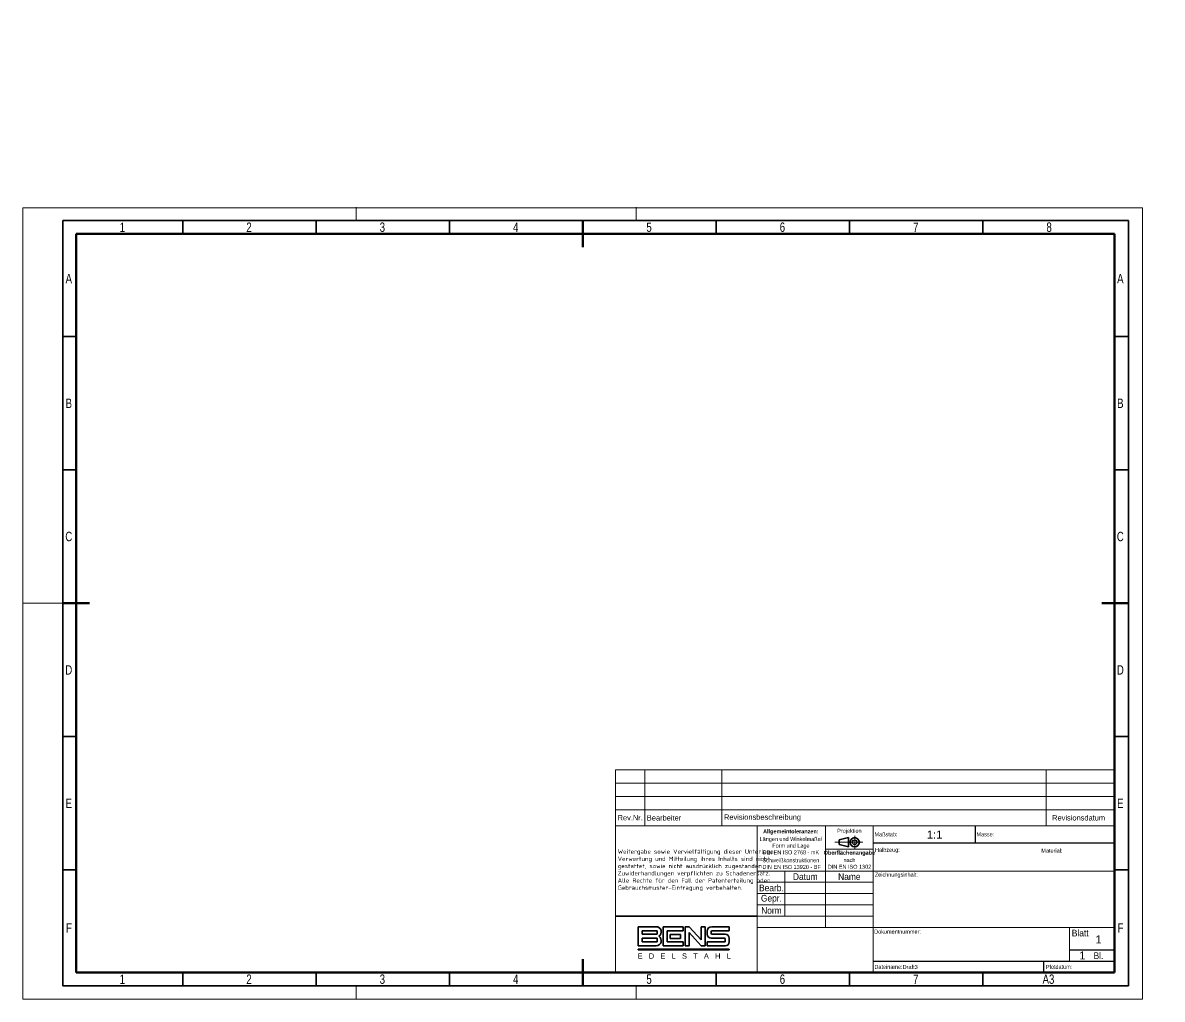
# Model space of a CAD drawing. Header units: millimetres. Extents: x 0 to 1085, y -338 to 366.
# Drawn here: x 0 to 427.2, y 0 to 366.2 of the extents above; entities that cross this region are included whole.
import ezdxf
from ezdxf import colors
from ezdxf.entities.mleader import LeaderData, LeaderLine
from ezdxf.enums import TextEntityAlignment as Align
from ezdxf.lldxf.tags import DXFTag
from ezdxf.math import Vec2, Vec3

# ---------------------------------------------------------------- set-up
doc = ezdxf.new("R2010")
doc.units = ezdxf.units.MM
for name, color, linetype in [('AM_5', 7, 'Continuous'), ('Default', 7, 'Continuous'), ('DIN-Vorlage', 1, 'Continuous'), ('Text_0_25', 7, 'Continuous')]:
    doc.layers.add(name, color=color, linetype=linetype)
doc.styles.add('SEACAD_Arial', font='arial.ttf')
doc.styles.add('SEACAD_Arial_Narrow', font='ARIALN.TTF', dxfattribs={"width": 0.9})
doc.styles.add('SEACAD_ArialB', font='arialbd.ttf', dxfattribs={"width": 0.9})
tags = doc.linetypes.add('CENTER2', pattern=[28.575, 19.05, -3.175, 3.175, -3.175]).pattern_tags.tags
tags[10:11] = [DXFTag(74, 4), DXFTag(75, 0), DXFTag(340, '0'), DXFTag(46, 0.0), DXFTag(50, 0.0), DXFTag(44, 0.0), DXFTag(45, 0.0)]
tags[8:9] = [DXFTag(74, 4), DXFTag(75, 0), DXFTag(340, '0'), DXFTag(46, 0.0), DXFTag(50, 0.0), DXFTag(44, 0.0), DXFTag(45, 0.0)]
tags[6:7] = [DXFTag(74, 4), DXFTag(75, 0), DXFTag(340, '0'), DXFTag(46, 0.0), DXFTag(50, 0.0), DXFTag(44, 0.0), DXFTag(45, 0.0)]
tags[4:5] = [DXFTag(74, 4), DXFTag(75, 0), DXFTag(340, '0'), DXFTag(46, 0.0), DXFTag(50, 0.0), DXFTag(44, 0.0), DXFTag(45, 0.0)]

# ---------------------------------------------------------------- blocks, each defined once
blk = doc.blocks.new('_INTEGRAL')
at = {"color": 0}
for p, q in [((0, 0), (-1, 0)), ((-0.5, -0.5), (0.5, 0.5))]:
    blk.add_line(p, q, dxfattribs=at)
blk = doc.blocks.new('_DOT')
at = {"color": 0}
blk.add_line((0, 0), (-1, 0), dxfattribs=at)
at = {"color": 0, "const_width": 0.333}
blk.add_lwpolyline([(-0.1665, 0, 1), (0.1665, 0, 1)], format="xyb", close=True, dxfattribs=at)
blk = doc.blocks.new('A3_quer')
at = {"layer": 'DIN-Vorlage', "linetype": 'Continuous', "lineweight": 18}
for p, q in [((0, 0), (0, 296.82)), ((0, 296.82), (419.82, 296.82)), ((125, 297), (125, 292)), ((230, 297), (230, 292)), ((419.82, 296.82), (419.82, 0)), ((0, 148.5), (15, 148.5)), ((420, 148.5), (419.82, 148.5)), ((125, 0), (125, 5)), ((230, 0), (230, 5)), ((419.82, 0), (0, 0))]:
    blk.add_line(p, q, dxfattribs=at)
at = {"layer": 'DIN-Vorlage', "linetype": 'Continuous', "lineweight": 35}
for p, q in [((15, 5), (15, 292)), ((15, 292), (414.64, 292)), ((60, 292), (60, 287)), ((110, 292), (110, 287)), ((160, 292), (160, 287)), ((210, 292), (210, 287)), ((260, 292), (260, 287)), ((310, 292), (310, 287)), ((360, 292), (360, 287)), ((414.64, 292), (414.64, 5)), ((15, 248.5), (20, 248.5)), ((414.64, 248.5), (409.28, 248.5)), ((15, 198.5), (20, 198.5)), ((414.64, 198.5), (409.28, 198.5)), ((15, 148.5), (20, 148.5)), ((414.64, 148.5), (409.28, 148.5)), ((15, 98.5), (20, 98.5)), ((414.64, 98.5), (409.28, 98.5)), ((15, 48.5), (20, 48.5)), ((414.64, 48.5), (409.28, 48.5)), ((60, 5), (60, 10)), ((110, 5), (110, 10)), ((160, 5), (160, 10)), ((210, 5), (210, 10)), ((260, 5), (260, 10)), ((310, 5), (310, 10)), ((360, 5), (360, 10)), ((414.64, 5), (15, 5))]:
    blk.add_line(p, q, dxfattribs=at)
at = {"layer": 'DIN-Vorlage', "linetype": 'Continuous', "lineweight": 70}
for p, q in [((210, 292), (210, 282)), ((20, 10), (20, 287)), ((20, 287), (409.28, 287)), ((409.28, 287), (409.28, 10)), ((15, 148.5), (25, 148.5)), ((414.64, 148.5), (404.64, 148.5)), ((210, 5), (210, 15)), ((409.28, 10), (20, 10))]:
    blk.add_line(p, q, dxfattribs=at)
at = {"layer": 'DIN-Vorlage', "char_height": 3.5, "attachment_point": 4, "style": 'SEACAD_Arial_Narrow'}
for s, insert, width in [('{\\fArial Narrow|b0||i0||c0|p34;\\C0;\\H3.5;\\W0.9;1}', (36.32, 289.5), 1.4326), ('{\\fArial Narrow|b0||i0||c0|p34;\\C0;\\H3.5;\\W0.9;2}', (83.82, 289.5), 2.1488), ('{\\fArial Narrow|b0||i0||c0|p34;\\C0;\\H3.5;\\W0.9;3}', (133.82, 289.5), 1.7907), ('{\\fArial Narrow|b0||i0||c0|p34;\\C0;\\H3.5;\\W0.9;4}', (183.82, 289.5), 2.0593), ('{\\fArial Narrow|b0||i0||c0|p34;\\C0;\\H3.5;\\W0.9;5}', (233.82, 289.5), 1.9698), ('{\\fArial Narrow|b0||i0||c0|p34;\\C0;\\H3.5;\\W0.9;6}', (283.82, 289.5), 2.0593), ('{\\fArial Narrow|b0||i0||c0|p34;\\C0;\\H3.5;\\W0.9;7}', (333.82, 289.5), 2.2384), ('{\\fArial Narrow|b0||i0||c0|p34;\\C0;\\H3.5;\\W0.9;8}', (383.82, 289.5), 2.2384), ('{\\fArial Narrow|b0||i0||c0|p34;\\C0;\\H3.5;\\W0.9;A}', (16.05, 270.25), 1.9698), ('{\\fArial Narrow|b0||i0||c0|p34;\\C0;\\H3.5;\\W0.9;A}', (410.33, 270.25), 1.9698), ('{\\fArial Narrow|b0||i0||c0|p34;\\C0;\\H3.5;\\W0.9;B}', (16.05, 223.5), 1.9698), ('{\\fArial Narrow|b0||i0||c0|p34;\\C0;\\H3.5;\\W0.9;B}', (410.33, 223.5), 1.9698), ('{\\fArial Narrow|b0||i0||c0|p34;\\C0;\\H3.5;\\W0.9;C}', (15.94, 173.5), 1.8802), ('{\\fArial Narrow|b0||i0||c0|p34;\\C0;\\H3.5;\\W0.9;C}', (410.22, 173.5), 1.8802), ('{\\fArial Narrow|b0||i0||c0|p34;\\C0;\\H3.5;\\W0.9;D}', (15.94, 123.5), 2.0593), ('{\\fArial Narrow|b0||i0||c0|p34;\\C0;\\H3.5;\\W0.9;D}', (410.22, 123.5), 2.0593), ('{\\fArial Narrow|b0||i0||c0|p34;\\C0;\\H3.5;\\W0.9;E}', (16.05, 73.5), 1.8802), ('{\\fArial Narrow|b0||i0||c0|p34;\\C0;\\H3.5;\\W0.9;E}', (410.33, 73.5), 1.8802), ('{\\fArial Narrow|b0||i0||c0|p34;\\C0;\\H3.5;\\W0.9;F}', (16.21, 26.75), 1.8802), ('{\\fArial Narrow|b0||i0||c0|p34;\\C0;\\H3.5;\\W0.9;F}', (410.49, 26.75), 1.8802), ('{\\fArial Narrow|b0||i0||c0|p34;\\C0;\\H3.5;\\W0.9;1}', (36.32, 7.5), 1.4326), ('{\\fArial Narrow|b0||i0||c0|p34;\\C0;\\H3.5;\\W0.9;2}', (83.82, 7.5), 2.1488), ('{\\fArial Narrow|b0||i0||c0|p34;\\C0;\\H3.5;\\W0.9;3}', (133.82, 7.5), 1.7907), ('{\\fArial Narrow|b0||i0||c0|p34;\\C0;\\H3.5;\\W0.9;4}', (183.82, 7.5), 2.0593), ('{\\fArial Narrow|b0||i0||c0|p34;\\C0;\\H3.5;\\W0.9;5}', (233.82, 7.5), 1.9698), ('{\\fArial Narrow|b0||i0||c0|p34;\\C0;\\H3.5;\\W0.9;6}', (283.82, 7.5), 2.0593), ('{\\fArial Narrow|b0||i0||c0|p34;\\C0;\\H3.5;\\W0.9;7}', (333.82, 7.5), 2.2384), ('{\\fArial Narrow|b0||i0||c0|p34;\\C0;\\H3.5;\\W0.9;A3}', (382.37, 7.5), 3.7605)]:
    blk.add_mtext(s, dxfattribs=dict(at, insert=insert, width=width))
blk = doc.blocks.new('P1')
at = {"layer": 'DIN-Vorlage', "linetype": 'CENTER2', "lineweight": 18}
for p, q in [((3, 0), (-7.39, 0)), ((0, 2.41), (0, -2.41))]:
    blk.add_line(p, q, dxfattribs=at)
at = {"layer": 'DIN-Vorlage', "linetype": 'Continuous', "lineweight": 35}
for p, q in [((-5.78, 0.88), (-2.28, 1.75)), ((-5.78, -0.88), (-5.78, 0.88)), ((-2.28, 1.75), (-2.28, -1.75)), ((-5.78, -0.88), (-2.28, -1.75))]:
    blk.add_line(p, q, dxfattribs=at)
blk.add_circle((0, 0), 1.75, dxfattribs=at)
at = {"layer": 'DIN-Vorlage', "linetype": 'Continuous', "lineweight": 25}
blk.add_circle((0, 0), 0.875, dxfattribs=at)
blk = doc.blocks.new('Bens_Logo')
at = {"layer": 'AM_5', "color": 98, "linetype": 'Continuous', "lineweight": 35}
for p, q in [((0.07, 12.74), (6.82, 12.74)), ((0.07, 5.54), (0.07, 12.74)), ((1.57, 11.24), (1.57, 9.89)), ((7.26, 11.24), (1.57, 11.24)), ((1.57, 9.89), (7.26, 9.89)), ((7.26, 9.89), (7.26, 11.24)), ((9.52, 12.74), (9.52, 5.54)), ((17.02, 12.74), (9.52, 12.74)), ((11.02, 11.24), (17.02, 11.24)), ((11.02, 7.04), (11.02, 11.24)), ((12.07, 8.26), (12.07, 9.76)), ((12.07, 9.76), (15.97, 9.76)), ((15.97, 9.76), (15.97, 8.26)), ((17.02, 11.24), (17.02, 12.74)), ((17.77, 12.74), (17.77, 5.54)), ((19.27, 12.74), (17.77, 12.74)), ((23.77, 7.78), (19.27, 12.74)), ((19.27, 10.51), (23.77, 5.54)), ((19.27, 5.54), (19.27, 10.51)), ((23.77, 12.74), (23.77, 7.78)), ((25.27, 12.74), (23.77, 12.74)), ((25.27, 5.54), (25.27, 12.74)), ((26.02, 9.89), (26.02, 11.09)), ((27.52, 10.94), (27.52, 10.19)), ((27.67, 12.74), (34.27, 12.74)), ((34.27, 11.24), (27.82, 11.24)), ((27.82, 9.89), (32.77, 9.89)), ((34.27, 12.74), (34.27, 11.24)), ((6.82, 5.54), (0.07, 5.54)), ((1.57, 7.04), (1.57, 8.39)), ((1.57, 8.39), (7.26, 8.39)), ((7.26, 7.04), (1.57, 7.04)), ((7.26, 8.39), (7.26, 7.04)), ((9.52, 5.54), (17.02, 5.54)), ((17.02, 7.04), (11.02, 7.04)), ((15.97, 8.26), (12.07, 8.26)), ((17.02, 5.54), (17.02, 7.04)), ((17.77, 5.54), (19.27, 5.54)), ((23.77, 5.54), (25.27, 5.54)), ((26.02, 7.04), (32.47, 7.04)), ((26.02, 5.54), (26.02, 7.04)), ((32.77, 5.54), (26.02, 5.54)), ((32.47, 8.39), (27.52, 8.39)), ((32.77, 7.34), (32.77, 8.09)), ((34.27, 8.39), (34.27, 7.04))]:
    blk.add_line(p, q, dxfattribs=at)
at = {"layer": 'AM_5', "color": 250, "linetype": 'Continuous', "lineweight": 35}
for p, q in [((0.07, 4.12), (0.07, 4.34)), ((0.07, 4.34), (34.27, 4.34)), ((34.27, 4.12), (34.27, 4.34)), ((0.07, 4.12), (34.27, 4.12))]:
    blk.add_line(p, q, dxfattribs=at)
at = {"layer": 'AM_5', "color": 98, "linetype": 'Continuous', "lineweight": 35}
for centre, radius, start, end in [((6.82, 10.8), 1.95, 301.7219, 90), ((6.82, 7.49), 1.95, 270, 58.2781), ((27.67, 11.09), 1.65, 90, 180), ((27.52, 9.89), 1.5, 180, 270), ((27.82, 10.94), 0.3, 90, 180), ((27.82, 10.19), 0.3, 180, 270), ((32.77, 8.39), 1.5, 0, 90), ((32.47, 8.09), 0.3, 0, 90), ((32.47, 7.34), 0.3, 270, 0), ((32.77, 7.04), 1.5, 270, 0)]:
    blk.add_arc(centre, radius, start, end, dxfattribs=at)
at = {"layer": 'AM_5', "insert": (-0.09, 2.74), "char_height": 2, "width": 35.1304, "attachment_point": 1}
blk.add_mtext('{\\fArial|b0||i0||c0|p34;\\C250;\\H2.;\\W1.;E   D   E   L   S   T   A   H   L}', dxfattribs=at)
blk = doc.blocks.new('Schriftfeld_Revisionstabelle')
at = {"color": 7, "linetype": 'Continuous', "lineweight": 18}
for p, q in [((0, 21), (0, 16)), ((0, 21), (187, 21)), ((10.97, 21), (10.97, 16)), ((39.87, 21), (39.87, 16)), ((161.4, 21), (161.4, 16)), ((187, 21), (187, 16)), ((0, 16), (0, 11)), ((0, 16), (187, 16)), ((10.97, 16), (10.97, 11)), ((39.87, 16), (39.87, 11)), ((161.4, 16), (161.4, 11)), ((187, 16), (187, 11)), ((0, 11), (0, 6)), ((0, 11), (187, 11)), ((10.97, 11), (10.97, 6)), ((39.87, 11), (39.87, 6)), ((161.4, 11), (161.4, 6)), ((187, 11), (187, 6)), ((0, 6), (187, 6)), ((0, 6), (0, 0)), ((10.97, 6), (10.97, 0)), ((39.87, 6), (39.87, 0)), ((161.4, 6), (161.4, 0)), ((187, 6), (187, 0)), ((0, 0), (187, 0))]:
    blk.add_line(p, q, dxfattribs=at)
at = {"char_height": 2}
for s, insert, width, attachment_point in [('{\\fArial|b0||i0||c0|p34;\\C7;\\H2.;\\W1.; Revisionsbeschreibung}', (39.85, 3), 35.4407, 4), ('{\\fArial|b0||i0||c0|p34;\\C7;\\H2.;\\W1.;Rev.Nr.}', (5.48, 3.08), 11.0262, 5), ('{\\fArial|b0||i0||c0|p34;\\C7;\\H2.;\\W1.; Bearbeiter}', (10.94, 3.01), 28.8706, 4), ('{\\fArial|b0||i0||c0|p34;\\C7;\\H2.;\\W1.;Revisionsdatum}', (173.61, 3.02), 25.4528, 5)]:
    blk.add_mtext(s, dxfattribs=dict(at, insert=insert, width=width, attachment_point=attachment_point))
at = {"layer": 'Default', "color": 7, "style": 'SEACAD_Arial'}
for tag, p in [('Rev.NR.-3', (4.92, 18.49)), ('REV.Datum-3', (173.68, 18.24)), ('Rev.NR.-2', (4.92, 13.49)), ('REV.Datum-2', (173.68, 13.24)), ('Rev.NR.-1', (4.92, 8.49)), ('REV.Datum-1', (173.68, 8.24))]:
    blk.add_attdef(tag, text='', height=2, dxfattribs=at).set_placement(p, align=Align.MIDDLE_CENTER)
for tag, p in [(' Rev.Bearbeiter-3', (11.04, 18.39)), (' Rev.- Beschreibung-3', (40.21, 18.6)), (' Rev.Bearbeiter-2', (11.04, 13.39)), (' Rev.- Beschreibung-2', (40.21, 13.6)), (' Rev.Bearbeiter-1', (11.04, 8.39)), (' Rev.- Beschreibung-1', (40.21, 8.6))]:
    blk.add_attdef(tag, text='', height=2, dxfattribs=at).set_placement(p, align=Align.MIDDLE_LEFT)
blk = doc.blocks.new('Grundschriftfeld_BENS')
at = {"layer": 'Default', "color": 7, "linetype": 'Continuous', "lineweight": 18}
for p, q in [((-182.88, 54.99), (0, 54.99)), ((-182.88, 54.99), (-182.88, 0)), ((-129.81, 54.99), (-129.81, 0)), ((-86.36, 54.99), (-86.36, 0)), ((4.12, 54.99), (4.12, 0)), ((-129.81, 16.92), (4.12, 16.92)), ((-12.7, 16.92), (-12.7, 4.23)), ((-182.88, 0), (4.12, 0))]:
    blk.add_line(p, q, dxfattribs=at)
at = {"layer": 'Default', "color": 7, "linetype": 'Continuous', "lineweight": 9}
for p, q in [((-104.14, 54.99), (-104.14, 16.92)), ((-104.13, 46.23), (-86.36, 46.23)), ((-129.81, 38.07), (4.12, 38.07)), ((-119.38, 38.07), (-119.38, 21.15)), ((-129.81, 33.84), (-86.36, 33.84)), ((-129.81, 29.61), (-86.36, 29.61)), ((-129.81, 25.38), (-86.36, 25.38)), ((-129.81, 21.15), (-86.36, 21.15))]:
    blk.add_line(p, q, dxfattribs=at)
at = {"layer": 'Default', "color": 7, "linetype": 'Continuous', "lineweight": 25}
for p, q in [((-48.11, 54.99), (-48.11, 48.64)), ((-86.36, 48.64), (4.12, 48.64)), ((-12.7, 8.46), (4.12, 8.46)), ((-86.36, 4.23), (4.12, 4.23)), ((-22.48, 4.23), (-22.48, 0))]:
    blk.add_line(p, q, dxfattribs=at)
at = {"layer": 'Default', "color": 7, "linetype": 'Continuous', "lineweight": 35}
blk.add_line((-129.81, 21.15), (-182.88, 21.15), dxfattribs=at)
at = {"layer": 'Default', "color": 7}
for name, p in [('Schriftfeld_Revisionstabelle', (-182.88, 54.99)), ('Bens_Logo', (-174.53, 4.45))]:
    blk.add_blockref(name, p, dxfattribs=at)
at = {"layer": 'DIN-Vorlage'}
blk.add_blockref('P1', (-93.24, 48.84), dxfattribs=at)
at = {"layer": 'Default'}
for s, insert, char_height, width, attachment_point, style in [('{\\fArial|b1||i0||c0|p34;\\C7;\\H1.5;\\W0.9;Allgemeintoleranzen:}', (-117.17, 52.71), 1.5, 26.0167, 5, 'SEACAD_ArialB'), ('{\\fArial|b0||i0||c0|p34;\\C7;\\H1.5;\\W0.9;Projektion}', (-95.23, 52.92), 1.5, 17.7767, 5, 'SEACAD_Arial'), ('{\\fArial|b0||i0||c0|p34;\\C7;\\H1.5;\\W0.9; Maßstab:}', (-86.36, 51.82), 1.5, 17.78, 4, 'SEACAD_Arial'), ('{\\fArial|b0||i0||c0|p34;\\C7;\\H1.5;\\W0.9; Masse:}', (-48.13, 51.81), 1.5, 6.6503, 4, 'SEACAD_Arial'), ('{\\fArial|b0||i0||c0|p34;\\C7;\\H1.5;\\W0.9;Längen und Winkelmaße/\\P}{\\fArial|b0||i0||c0|p34;\\C7;\\H1.5;\\W0.9;Form und Lage\\P}{\\fArial|b0||i0||c0|p34;\\C7;\\H1.5;\\W0.9;DIN EN ISO 2768 - mK}', (-117.15, 47.57), 1.5, 26.0134, 5, 'SEACAD_Arial'), ('{\\fArial|b0||i0||c0|p34;\\C7;\\H1.5;\\W0.9;Schweißkonstruktionen\\P}{\\fArial|b0||i0||c0|p34;\\C7;\\H1.5;\\W0.9; DIN EN ISO 13920 - BF}', (-117.16, 40.85), 1.5, 26.0134, 5, 'SEACAD_Arial'), ('{\\fArial|b1||i0||c0|p34;\\C7;\\H1.5;\\W0.9;Oberflächenangabe}', (-95.23, 44.73), 1.5, 17.7767, 5, 'SEACAD_ArialB'), ('{\\fArial|b0||i0||c0|p34;\\C7;\\H1.5;\\W0.9;nach\\P}{\\fArial|b0||i0||c0|p34;\\C7;\\H1.5;\\W0.9;DIN EN ISO 1302\\P}', (-95.17, 40.91), 1.5, 15.713, 5, 'SEACAD_Arial'), ('{\\fArial|b0||i0||c0|p34;\\C7;\\H1.5;\\W0.9;Halbzeug:}', (-85.62, 45.79), 1.5, 20.5281, 4, 'SEACAD_Arial'), ('{\\fArial|b0||i0||c0|p34;\\C7;\\H1.5;\\W0.9;Material:}', (-23.24, 45.7), 1.5, 20.5281, 4, 'SEACAD_Arial'), ('{\\fArial|b0||i0||c0|p34;\\C7;\\H2.5;\\W0.9;Datum}', (-111.76, 35.95), 2.5, 15.24, 5, 'SEACAD_Arial'), ('{\\fArial|b0||i0||c0|p34;\\C7;\\H2.5;\\W0.9;Name}', (-95.25, 35.95), 2.5, 17.78, 5, 'SEACAD_Arial'), ('{\\fArial|b0||i0||c0|p34;\\C7;\\H1.5;\\W0.9; Zeichnungsinhalt:}', (-86.26, 36.5), 1.5, 15.1283, 4, 'SEACAD_Arial'), ('{\\fArial|b0||i0||c0|p34;\\C7;\\H2.5;\\W0.9;Bearb.}', (-124.46, 31.73), 2.5, 10.16, 5, 'SEACAD_Arial'), ('{\\fArial|b0||i0||c0|p34;\\C7;\\H2.5;\\W0.9;Gepr.}', (-124.46, 27.5), 2.5, 10.16, 5, 'SEACAD_Arial'), ('{\\fArial|b0||i0||c0|p34;\\C7;\\H2.5;\\W0.9;Norm}', (-124.46, 23.27), 2.5, 10.16, 5, 'SEACAD_Arial'), ('{\\fArial|b0||i0||c0|p34;\\C7;\\H1.5;\\W0.9;Dokumentnummer:}', (-85.92, 15.34), 1.5, 26.2044, 4, 'SEACAD_Arial'), ('{\\fArial|b0||i0||c0|p34;\\C7;\\H2.5;\\W0.9; Blatt}', (-12.7, 14.8), 2.5, 12.7, 4, 'SEACAD_Arial'), ('{\\fArial|b0||i0||c0|p34;\\C7;\\H2.5;\\W0.9;Bl.}', (0, 6.35), 2.5, 12.7, 6, 'SEACAD_Arial'), ('{\\fArial|b0||i0||c0|p34;\\C7;\\H1.5;\\W0.9; Dateiname:}', (-86.42, 2.13), 1.5, 9.926, 4, 'SEACAD_Arial'), ('{\\fArial|b0||i0||c0|p34;\\C7;\\H1.5;\\W0.9; Plotdatum:}', (-22.08, 2.13), 1.5, 9.926, 4, 'SEACAD_Arial')]:
    blk.add_mtext(s, dxfattribs=dict(at, insert=insert, char_height=char_height, width=width, attachment_point=attachment_point, style=style))
at = {"layer": 'Text_0_25', "insert": (-182.09, 38.36), "char_height": 1.625, "width": 51.9975, "attachment_point": 4}
blk.add_mtext('{\\fISOCPEUR|b0||i0||c0|p34;\\C7;\\H1.625;\\W1.;Weitergabe sowie Vervielfältigung dieser Unterlage,\\P}{\\fISOCPEUR|b0||i0||c0|p34;\\C7;\\H1.625;\\W1.;Verwertung und Mitteilung ihres Inhalts sind nicht\\P}{\\fISOCPEUR|b0||i0||c0|p34;\\C7;\\H1.625;\\W1.;gestattet, sowie nicht ausdrücklich zugestanden.\\P}{\\fISOCPEUR|b0||i0||c0|p34;\\C7;\\H1.625;\\W1.;Zuwiderhandlungen verpflichten zu Schadenersatz.\\P}{\\fISOCPEUR|b0||i0||c0|p34;\\C7;\\H1.625;\\W1.;Alle Rechte für den Fall der Patenterteilung oder\\P}{\\fISOCPEUR|b0||i0||c0|p34;\\C7;\\H1.625;\\W1.;Gebrauchsmuster-Eintragung vorbehalten.}', dxfattribs=at)
at = {"layer": 'Default', "color": 7, "linetype": 'Continuous', "lineweight": 15}
ml = blk.add_multileader_mtext('Standard', dxfattribs=at)
ml.set_content('{\\pxsm0.9;\\fArial|b0||i0||c0|p34;\\W1.;1:1\\P}', color=7)
ml.set_leader_properties()
ml.set_arrow_properties(name='INTEGRAL')
ml.build(insert=Vec2(0, 0))
ml.multileader.update_dxf_attribs({"leader_type": 0, "dogleg_length": 6, "arrow_head_size": 1.5})
ctx = ml.context
ctx.base_point, ctx.char_height, ctx.arrow_head_size, ctx.landing_gap_size = Vec3(-68.18, 51.73), 3, 1.5, 1.05
notes = []
notes.append((ctx, [(0, (0, 0, 0), (0, 0), (1, 0), 1, [])]))
ctx.mtext.insert = Vec3(-66.18, 53.23)
ml = blk.add_multileader_mtext('Standard', dxfattribs=at)
ml.set_content('{\\pxsm0.9;\\fArial|b0||i0||c0|p34;\\W1.;1\\P}', color=7)
ml.set_leader_properties()
ml.set_arrow_properties(name='INTEGRAL')
ml.build(insert=Vec2(0, 0))
ml.multileader.update_dxf_attribs({"leader_type": 0, "dogleg_length": 6, "arrow_head_size": 1.5})
ctx = ml.context
ctx.base_point, ctx.char_height, ctx.arrow_head_size, ctx.landing_gap_size = Vec3(-3.75, 12.41), 3, 1.5, 1.05
ctx.text_align_type = 2
notes.append((ctx, [(0, (0, 0, 0), (0, 0), (1, 0), 1, [])]))
ctx.mtext.insert, ctx.mtext.alignment = Vec3(-0.65, 13.91), 3
ml = blk.add_multileader_mtext('Standard', dxfattribs=at)
ml.set_content('{\\pxsm0.9;\\fArial|b0||i0||c0|p34;\\W1.;1\\P}', color=7)
ml.set_leader_properties()
ml.set_arrow_properties(name='INTEGRAL')
ml.build(insert=Vec2(0, 0))
ml.multileader.update_dxf_attribs({"leader_type": 0, "dogleg_length": 6, "arrow_head_size": 1.5})
ctx = ml.context
ctx.base_point, ctx.char_height, ctx.arrow_head_size, ctx.landing_gap_size = Vec3(-11.01, 6.42), 3, 1.5, 1.05
notes.append((ctx, [(0, (0, 0, 0), (0, 0), (1, 0), 1, [])]))
ctx.mtext.insert = Vec3(-9.01, 7.92)
ml = blk.add_multileader_mtext('Standard', dxfattribs=at)
ml.set_content('{\\pxsm0.9;\\fArial|b0||i0||c0|p34;\\W1.;Draft3\\P}', color=7)
ml.set_leader_properties()
ml.set_arrow_properties(name='INTEGRAL')
ml.build(insert=Vec2(0, 0))
ml.multileader.update_dxf_attribs({"leader_type": 0, "dogleg_length": 3, "arrow_head_size": 0.75})
ctx = ml.context
ctx.base_point, ctx.char_height, ctx.arrow_head_size, ctx.landing_gap_size = Vec3(-77.28, 2.07), 1.5, 0.75, 0.525
notes.append((ctx, [(0, (0, 0, 0), (0, 0), (1, 0), 1, [])]))
ctx.mtext.insert = Vec3(-75.28, 2.84)
for ctx, leaders in notes:
    for number, flags, end, landing, length, lines in leaders:
        leader = LeaderData()
        leader.index, (leader.has_last_leader_line, leader.has_dogleg_vector, leader.attachment_direction) = number, flags
        leader.last_leader_point, leader.dogleg_vector, leader.dogleg_length = Vec3(end), Vec3(landing), length
        for number, points, colour, breaks in lines:
            line = LeaderLine()
            line.index, line.vertices, line.color, line.breaks = number, Vec3.list(points), colors.encode_raw_color(colour), breaks
            leader.lines.append(line)
        ctx.leaders.append(leader)

msp = doc.modelspace()

# ---------------------------------------------------------------- block references
at = {"layer": 'Default', "color": 7}
for name, p in [('A3_quer', (0, 0)), ('Grundschriftfeld_BENS', (405.16, 10))]:
    msp.add_blockref(name, p, dxfattribs=at)

# ---------------------------------------------------------------- leaders
at = {"layer": 'Default', "color": 7, "linetype": 'Continuous', "lineweight": 35}
ml = msp.add_multileader_mtext('Standard', dxfattribs=at)
ml.set_content('{\\pxsm0.9;\\fArial|b0||i0||c0|p34;\\W1.;WIG-Schweißen -Edelstahl (V2A)\\P}', color=7)
ml.set_leader_properties()
ml.set_arrow_properties(name='DOT')
ml.build(insert=Vec2(0, 0))
ml.multileader.update_dxf_attribs({"leader_type": 0, "dogleg_length": 0, "arrow_head_size": 8})
ctx = ml.context
ctx.base_point, ctx.char_height, ctx.arrow_head_size, ctx.landing_gap_size = Vec3(761.49, 356.37), 14, 8, 4.9
notes = []
notes.append((ctx, [(0, (0, 0, 0), (0, 0), (1, 0), 1, [])]))
ctx.mtext.insert = Vec3(763.49, 365.43)
ml = msp.add_multileader_mtext('Standard', dxfattribs=at)
ml.set_content('{\\pxsm0.9;\\fArial|b0||i0||c0|p34;\\W1.;WIG-Schweißen -Edelstahl (V4A)\\P}', color=7)
ml.set_leader_properties()
ml.set_arrow_properties(name='DOT')
ml.build(insert=Vec2(0, 0))
ml.multileader.update_dxf_attribs({"leader_type": 0, "dogleg_length": 0, "arrow_head_size": 8})
ctx = ml.context
ctx.base_point, ctx.char_height, ctx.arrow_head_size, ctx.landing_gap_size = Vec3(764.61, 234), 14, 8, 4.9
notes.append((ctx, [(0, (0, 0, 0), (0, 0), (1, 0), 1, [])]))
ctx.mtext.insert = Vec3(766.61, 243.05)
ml = msp.add_multileader_mtext('Standard', dxfattribs=at)
ml.set_content('{\\pxsm0.9;\\fArial|b0||i0||c0|p34;\\W1.;Laserschweißen\\P}', color=7)
ml.set_leader_properties()
ml.set_arrow_properties(name='DOT')
ml.build(insert=Vec2(0, 0))
ml.multileader.update_dxf_attribs({"leader_type": 0, "dogleg_length": 0, "arrow_head_size": 8})
ctx = ml.context
ctx.base_point, ctx.char_height, ctx.arrow_head_size, ctx.landing_gap_size = Vec3(778.77, 109.37), 14, 8, 4.9
notes.append((ctx, [(0, (0, 0, 0), (0, 0), (1, 0), 1, [])]))
ctx.mtext.insert = Vec3(780.77, 116.48)
at = {"layer": 'Default', "color": 96, "linetype": 'Continuous', "lineweight": 15}
ml = msp.add_multileader_mtext('Standard', dxfattribs=at)
ml.set_content('{\\pxsm0.9;\\fArial|b0||i0||c0|p34;\\W1.;Nennbereich von 18-500 mm\\P}', color=96)
ml.set_leader_properties()
ml.set_arrow_properties(name='INTEGRAL')
ml.build(insert=Vec2(0, 0))
ml.multileader.update_dxf_attribs({"leader_type": 0, "dogleg_length": 0, "arrow_head_size": 1.5})
ctx = ml.context
ctx.base_point, ctx.char_height, ctx.arrow_head_size, ctx.landing_gap_size = Vec3(632.75, 102.76), 3, 1.5, 1.05
notes.append((ctx, [(0, (0, 0, 0), (0, 0), (1, 0), 1, [])]))
ctx.mtext.insert = Vec3(634.75, 104.29)
ml = msp.add_multileader_mtext('Standard', dxfattribs=at)
ml.set_content('{\\pxsm0.9;\\fArial|b0||i0||c0|p34;\\W1.;Nennbereich von 1-18 mm\\P}', color=96)
ml.set_leader_properties()
ml.set_arrow_properties(name='INTEGRAL')
ml.build(insert=Vec2(0, 0))
ml.multileader.update_dxf_attribs({"leader_type": 0, "dogleg_length": 0, "arrow_head_size": 1.5})
ctx = ml.context
ctx.base_point, ctx.char_height, ctx.arrow_head_size, ctx.landing_gap_size = Vec3(632.45, 92.92), 3, 1.5, 1.05
notes.append((ctx, [(0, (0, 0, 0), (0, 0), (1, 0), 1, [])]))
ctx.mtext.insert = Vec3(634.45, 94.45)
for ctx, leaders in notes:
    for number, flags, end, landing, length, lines in leaders:
        leader = LeaderData()
        leader.index, (leader.has_last_leader_line, leader.has_dogleg_vector, leader.attachment_direction) = number, flags
        leader.last_leader_point, leader.dogleg_vector, leader.dogleg_length = Vec3(end), Vec3(landing), length
        for number, points, colour, breaks in lines:
            line = LeaderLine()
            line.index, line.vertices, line.color, line.breaks = number, Vec3.list(points), colors.encode_raw_color(colour), breaks
            leader.lines.append(line)
        ctx.leaders.append(leader)

doc.saveas('drawing.dxf')
